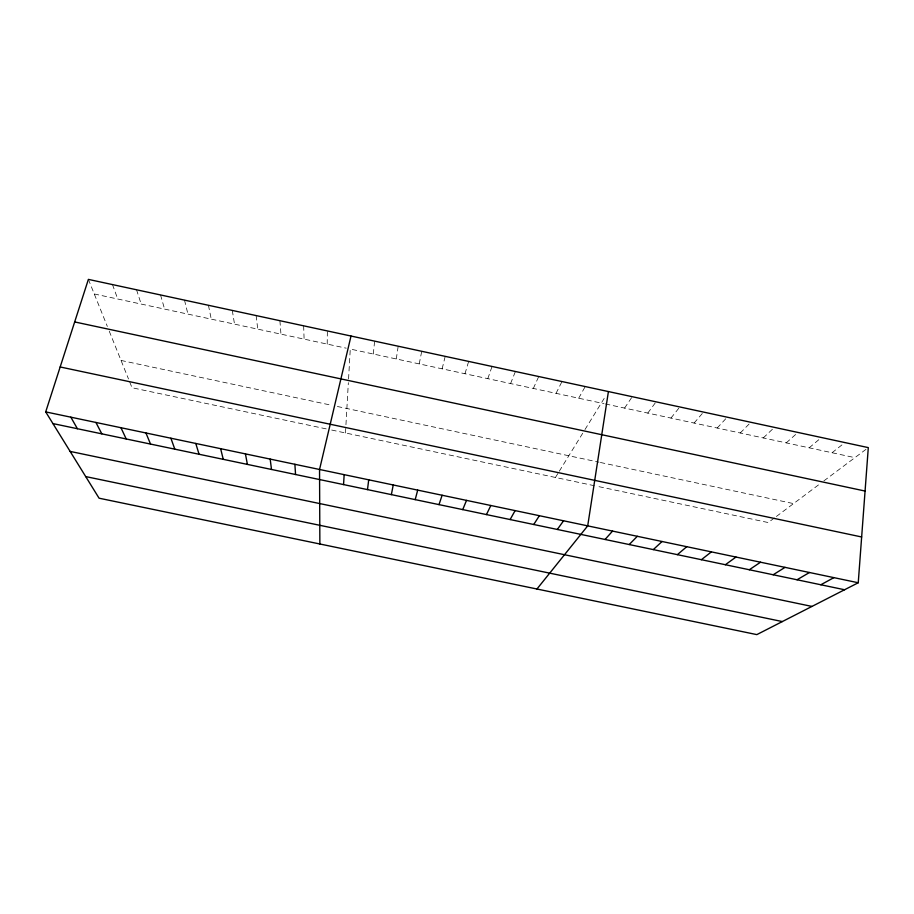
<?xml version="1.0" encoding="UTF-8"?>
<svg xmlns="http://www.w3.org/2000/svg" width="914" height="914" viewBox="0 0 914 914"><rect width="100%" height="100%" fill="white"/><g stroke="black" fill="none" stroke-linecap="round" stroke-linejoin="round"><path stroke-width="0.69" stroke-dasharray="4.57 3.43" d="M327.201 344.098L327.361 330.925M345.469 432.973L345.812 427.112M345.949 424.702L348.348 382.658M348.565 378.956L350.268 349.057L604.04 403.668M373.3 354.015L374.626 341.128M396.276 358.962L398.196 346.212M419.218 363.898L421.731 351.284M442.125 368.822L445.209 356.357M464.986 373.746L468.654 361.407M487.802 378.659L492.052 366.457M510.583 383.56L515.405 371.495M533.33 388.45L538.723 376.522M556.032 393.34L561.996 381.538M578.688 398.207L585.223 386.553M555.449 477.462L558.648 472.264M559.311 471.19L584.309 430.654M584.983 429.557L605.571 396.162M624.57 408.09L632.26 396.699M647.786 413.082L656.058 401.829M670.967 418.075L679.822 406.959M694.103 423.045L703.529 412.077M717.204 428.015L727.201 417.184M740.26 432.985L750.828 422.279M763.27 437.932L774.409 427.364M786.234 442.879L797.945 432.436M809.164 447.814L821.446 437.509M832.048 452.738L844.89 442.57M774.318 518.01L768.24 522.557L595.791 486.008M776.386 516.456L820.623 483.323M823.902 480.867L868.3 447.62M326.218 428.883L132.027 387.742L129.4 381.195M331.713 430.048L594.397 485.722M121.036 360.447L331.931 405.336M337.369 406.49L599.013 462.187M600.384 462.484L793.558 503.603M94.256 293.965L346.2 348.177M605.411 403.965L854.898 457.651M88.384 279.387L107.338 326.424M109.246 331.165L128.497 378.956M112.479 284.585L117.746 299.015M136.529 289.772L141.179 304.065M160.544 294.948L164.577 309.103M184.502 300.112L187.941 314.13M208.426 305.276L211.26 319.146M232.293 310.429L234.532 324.15M256.126 315.57L257.759 329.154M279.913 320.7L280.952 334.136M303.654 325.818L304.099 339.117"/><path stroke-width="1.37" d="M343.561 484.58L344.155 474.652M858.246 582.755L868.3 447.62L88.384 279.387L45.7 411.894L99.078 498.199L756.826 634.613L858.246 582.755L45.7 411.894M367.485 489.607L368.719 479.816M608.416 391.558L587.702 525.87L536.941 589.016M391.363 494.623L393.237 484.968M351.01 336.032L319.546 469.476L319.866 543.99M415.207 499.627L417.698 490.121M439.006 504.619L442.125 495.251M462.747 509.601L466.506 500.381M486.454 514.582L490.841 505.499M510.126 519.54L515.119 510.606M533.742 524.499L539.363 515.702M557.323 529.457L563.561 520.786M605.057 539.477L612.54 531.091M629.209 544.538L637.321 536.301M653.316 549.6L662.056 541.499M677.388 554.649L686.745 546.698M701.404 559.699L711.389 551.873M725.373 564.726L735.987 557.049M749.309 569.753L760.528 562.213M773.187 574.757L785.023 567.366M797.031 579.762L809.484 572.507M820.829 584.766L833.888 577.637M85.71 476.582L782.338 621.566M52.932 423.582L844.57 589.747M70.138 451.413L811.952 606.428M60.175 366.971L861.651 536.975M74.685 321.934L865.067 491.047M70.835 417.172L77.404 428.723M95.924 422.451L101.82 433.842M120.956 427.718L126.201 438.96M145.943 432.973L150.524 444.067M170.884 438.217L174.814 449.162M195.779 443.45L199.058 454.258M220.628 448.671L223.256 459.331M245.432 453.892L247.397 464.403M270.178 459.091L271.504 469.465M294.879 464.289L295.565 474.515"/></g></svg>
